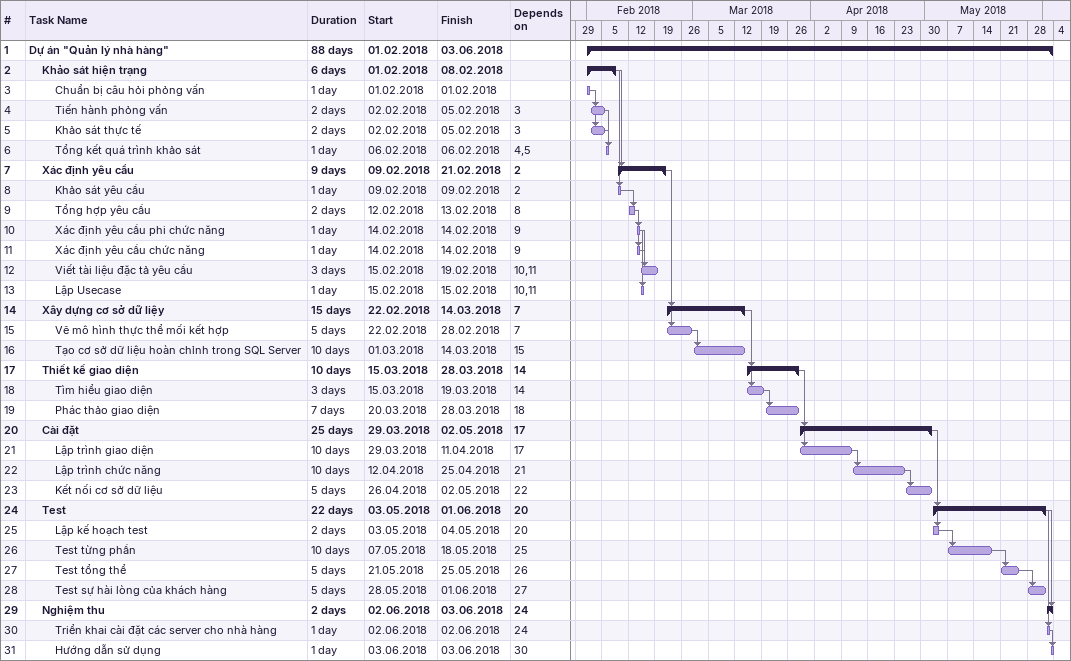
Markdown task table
| ID | Level | Task | Duration | Start | Finish | Predecessors |
|---|---|---|---|---|---|---|
| 1 | 1 | **Dự án "Quản lý nhà hàng"** | 88d | 2018-02-01 | 2018-06-03 |  |
| 2 | 2 | **Khảo sát hiện trạng** | 6d | 2018-02-01 | 2018-02-08 |  |
| 3 | 3 | Chuẩn bị câu hỏi phỏng vấn | 1d | 2018-02-01 | 2018-02-01 |  |
| 4 | 3 | Tiến hành phỏng vấn | 2d | 2018-02-02 | 2018-02-05 | 3 |
| 5 | 3 | Khảo sát thực tế | 2d | 2018-02-02 | 2018-02-05 | 3 |
| 6 | 3 | Tổng kết quá trình khảo sát | 1d | 2018-02-06 | 2018-02-06 | 4, 5 |
| 7 | 2 | **Xác định yêu cầu** | 9d | 2018-02-09 | 2018-02-21 | 2 |
| 8 | 3 | Khảo sát yêu cầu | 1d | 2018-02-09 | 2018-02-09 | 2 |
| 9 | 3 | Tổng hợp yêu cầu | 2d | 2018-02-12 | 2018-02-13 | 8 |
| 10 | 3 | Xác định yêu cầu phi chức năng | 1d | 2018-02-14 | 2018-02-14 | 9 |
| 11 | 3 | Xác định yêu cầu chức năng | 1d | 2018-02-14 | 2018-02-14 | 9 |
| 12 | 3 | Viết tài liệu đặc tả yêu cầu | 3d | 2018-02-15 | 2018-02-19 | 10, 11 |
| 13 | 3 | Lập Usecase | 1d | 2018-02-15 | 2018-02-15 | 10, 11 |
| 14 | 2 | **Xây dựng cơ sở dữ liệy** | 15d | 2018-02-22 | 2018-03-14 | 7 |
| 15 | 3 | Vẽ mô hình thực thể mối kết hợp | 5d | 2018-02-22 | 2018-02-28 | 7 |
| 16 | 3 | Tạo cơ sở dữ liệu hoàn chỉnh trong SQL Server | 10d | 2018-03-01 | 2018-03-14 | 15 |
| 17 | 2 | **Thiết kế giao diện** | 10d | 2018-03-15 | 2018-03-28 | 14 |
| 18 | 3 | Tìm hiểu giao diện | 3d | 2018-03-15 | 2018-03-19 | 14 |
| 19 | 3 | Phác thảo giao diện | 7d | 2018-03-20 | 2018-03-28 | 18 |
| 20 | 2 | **Cài đặt** | 25d | 2018-03-29 | 2018-05-02 | 17 |
| 21 | 3 | Lập trình giao diện | 10d | 2018-03-29 | 2018-04-11 | 17 |
| 22 | 3 | Lập trình chức năng | 10d | 2018-04-12 | 2018-04-25 | 21 |
| 23 | 3 | Kết nối cơ sở dữ liệu | 5d | 2018-04-26 | 2018-05-02 | 22 |
| 24 | 2 | **Test** | 22d | 2018-05-03 | 2018-06-01 | 20 |
| 25 | 3 | Lập kế hoạch test | 2d | 2018-05-03 | 2018-05-04 | 20 |
| 26 | 3 | Test từng phần | 10d | 2018-05-07 | 2018-05-18 | 25 |
| 27 | 3 | Test tổng thể | 5d | 2018-05-21 | 2018-05-25 | 26 |
| 28 | 3 | Test sự hài lòng của khách hàng | 5d | 2018-05-28 | 2018-06-01 | 27 |
| 29 | 2 | **Nghiệm thu** | 2d | 2018-06-02 | 2018-06-03 | 24 |
| 30 | 3 | Triển khai cài đặt các server cho nhà hàng | 1d | 2018-06-02 | 2018-06-02 | 24 |
| 31 | 3 | Hướng dẫn sử dụng | 1d | 2018-06-03 | 2018-06-03 | 30 |
